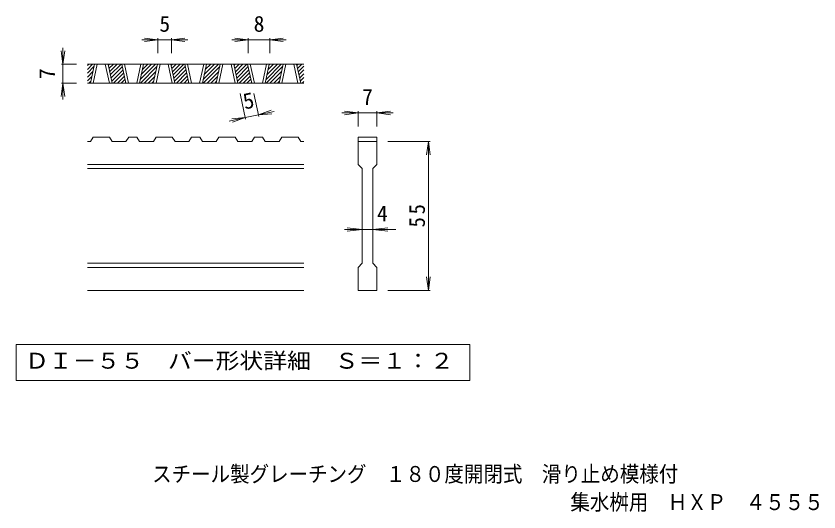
# Model space of a CAD drawing. Units: millimetres on the paper, enlarged 5 times, with parts at other scales. Extents: x -692 to 865, y -688 to 638.
# Drawn here: x -552 to 190, y -688 to -230 of the extents above; entities that cross this region are included whole.
import ezdxf
from ezdxf.enums import TextEntityAlignment as Align

# ---------------------------------------------------------------- set-up
doc = ezdxf.new("R2010")
doc.units = ezdxf.units.MM
doc.header["$LTSCALE"] = 5
doc.layers.add('D-0', color=3, linetype='Continuous', lineweight=9)
doc.layers.add('D-4', color=7, linetype='Continuous', lineweight=9)
doc.layers.add('F-5_F-5ﾚｲﾔ', color=2, linetype='Continuous')
doc.styles.add('ＭＳ ゴシック', font='')
doc.styles.get('ＭＳ ゴシック').set_extended_font_data('MS Gothic')

msp = doc.modelspace()

# ---------------------------------------------------------------- linework, layer by layer
at = {"layer": 'D-0'}
for p, q in [((-286.056, -274.43), (-486.056, -274.43)), ((-486.056, -275.751), (-484.735, -274.43)), ((-486.056, -279.286), (-481.2, -274.43)), ((-486.056, -282.822), (-479.927, -276.693)), ((-486.056, -286.357), (-480.89, -281.192)), ((-483.188, -291.93), (-479.443, -274.43)), ((-480.688, -291.93), (-476.943, -274.43)), ((-469.443, -274.43), (-465.698, -291.93)), ((-466.943, -274.43), (-463.198, -291.93)), ((-466.699, -275.569), (-465.56, -274.43)), ((-466.076, -278.482), (-462.025, -274.43)), ((-465.453, -281.394), (-458.489, -274.43)), ((-464.83, -284.306), (-454.954, -274.43)), ((-464.206, -287.219), (-453.677, -276.689)), ((-463.583, -290.131), (-453.054, -279.601)), ((-450.415, -291.93), (-454.16, -274.43)), ((-447.915, -291.93), (-451.66, -274.43)), ((-436.67, -274.43), (-440.415, -291.93)), ((-434.16, -274.43), (-437.905, -291.93)), ((-437.162, -288.459), (-423.134, -274.43)), ((-437.098, -291.93), (-421.861, -276.693)), ((-436.2, -283.961), (-426.669, -274.43)), ((-435.237, -279.462), (-430.205, -274.43)), ((-434.274, -274.964), (-433.74, -274.43)), ((-433.563, -291.93), (-422.824, -281.192)), ((-425.122, -291.93), (-421.377, -274.43)), ((-422.622, -291.93), (-418.877, -274.43)), ((-411.377, -274.43), (-407.632, -291.93)), ((-408.877, -274.43), (-405.132, -291.93)), ((-408.633, -275.569), (-407.494, -274.43)), ((-408.01, -278.482), (-403.959, -274.43)), ((-407.387, -281.394), (-400.423, -274.43)), ((-406.764, -284.306), (-396.887, -274.43)), ((-406.14, -287.219), (-395.611, -276.689)), ((-405.517, -290.131), (-394.987, -279.601)), ((-392.349, -291.93), (-396.094, -274.43)), ((-389.849, -291.93), (-393.594, -274.43)), ((-378.604, -274.43), (-382.349, -291.93)), ((-376.094, -274.43), (-379.839, -291.93)), ((-379.096, -288.459), (-365.068, -274.43)), ((-379.032, -291.93), (-363.795, -276.693)), ((-378.134, -283.961), (-368.603, -274.43)), ((-377.171, -279.462), (-372.139, -274.43)), ((-376.208, -274.964), (-375.674, -274.43)), ((-375.497, -291.93), (-364.758, -281.192)), ((-367.056, -291.93), (-363.311, -274.43)), ((-364.556, -291.93), (-360.811, -274.43)), ((-353.311, -274.43), (-349.566, -291.93)), ((-350.811, -274.43), (-347.066, -291.93)), ((-350.567, -275.569), (-349.428, -274.43)), ((-349.944, -278.482), (-345.893, -274.43)), ((-349.321, -281.394), (-342.357, -274.43)), ((-348.698, -284.306), (-338.821, -274.43)), ((-348.074, -287.219), (-337.545, -276.689)), ((-347.451, -290.131), (-336.921, -279.601)), ((-334.283, -291.93), (-338.028, -274.43)), ((-331.783, -291.93), (-335.528, -274.43)), ((-320.538, -274.43), (-324.283, -291.93)), ((-318.028, -274.43), (-321.773, -291.93)), ((-321.03, -288.459), (-307.002, -274.43)), ((-320.966, -291.93), (-305.729, -276.693)), ((-320.068, -283.961), (-310.537, -274.43)), ((-319.105, -279.462), (-314.073, -274.43)), ((-318.142, -274.964), (-317.608, -274.43)), ((-317.431, -291.93), (-306.692, -281.192)), ((-308.99, -291.93), (-305.245, -274.43)), ((-306.49, -291.93), (-302.745, -274.43)), ((-295.245, -274.43), (-291.5, -291.93)), ((-292.745, -274.43), (-289, -291.93)), ((-292.501, -275.569), (-291.362, -274.43)), ((-291.878, -278.482), (-287.826, -274.43)), ((-291.255, -281.394), (-286.056, -276.195)), ((-290.632, -284.306), (-286.056, -279.73)), ((-486.056, -289.893), (-481.853, -285.69)), ((-461.847, -291.93), (-452.43, -282.514)), ((-458.312, -291.93), (-451.807, -285.426)), ((-454.776, -291.93), (-451.184, -288.338)), ((-430.027, -291.93), (-423.787, -285.69)), ((-403.781, -291.93), (-394.364, -282.514)), ((-400.246, -291.93), (-393.741, -285.426)), ((-396.71, -291.93), (-393.118, -288.338)), ((-371.961, -291.93), (-365.721, -285.69)), ((-345.715, -291.93), (-336.298, -282.514)), ((-342.179, -291.93), (-335.675, -285.426)), ((-338.644, -291.93), (-335.052, -288.338)), ((-313.895, -291.93), (-307.655, -285.69)), ((-290.008, -287.219), (-286.056, -283.266)), ((-289.385, -290.131), (-286.056, -286.801)), ((-286.056, -291.93), (-486.056, -291.93)), ((-484.558, -291.93), (-482.815, -290.188)), ((-451.24, -291.93), (-450.561, -291.25)), ((-426.492, -291.93), (-424.749, -290.188)), ((-393.174, -291.93), (-392.495, -291.25)), ((-368.426, -291.93), (-366.683, -290.188)), ((-335.108, -291.93), (-334.429, -291.25)), ((-310.36, -291.93), (-308.617, -290.188)), ((-287.649, -291.93), (-286.056, -290.337)), ((-483.145, -345.68), (-486.056, -345.68)), ((-483.145, -345.68), (-480.645, -341.93)), ((-465.655, -341.93), (-480.645, -341.93)), ((-465.655, -341.93), (-463.155, -345.68)), ((-450.372, -345.68), (-463.155, -345.68)), ((-450.372, -345.68), (-447.872, -341.93)), ((-440.372, -341.93), (-447.872, -341.93)), ((-440.372, -341.93), (-437.862, -345.68)), ((-425.079, -345.68), (-437.862, -345.68)), ((-425.079, -345.68), (-422.579, -341.93)), ((-407.589, -341.93), (-422.579, -341.93)), ((-407.589, -341.93), (-405.089, -345.68)), ((-392.306, -345.68), (-405.089, -345.68)), ((-392.306, -345.68), (-389.806, -341.93)), ((-382.306, -341.93), (-389.806, -341.93)), ((-382.306, -341.93), (-379.796, -345.68)), ((-367.013, -345.68), (-379.796, -345.68)), ((-367.013, -345.68), (-364.513, -341.93)), ((-349.523, -341.93), (-364.513, -341.93)), ((-349.523, -341.93), (-347.023, -345.68)), ((-334.24, -345.68), (-347.023, -345.68)), ((-334.24, -345.68), (-331.74, -341.93)), ((-324.24, -341.93), (-331.74, -341.93)), ((-324.24, -341.93), (-321.73, -345.68)), ((-308.947, -345.68), (-321.73, -345.68)), ((-308.947, -345.68), (-306.447, -341.93)), ((-291.457, -341.93), (-306.447, -341.93)), ((-291.457, -341.93), (-288.957, -345.68)), ((-286.056, -345.68), (-288.957, -345.68)), ((-236.056, -341.93), (-236.056, -345.68)), ((-236.056, -345.68), (-218.556, -345.68)), ((-236.056, -366.93), (-236.056, -345.68)), ((-218.556, -345.68), (-218.556, -366.93)), ((-286.056, -366.93), (-486.056, -366.93)), ((-286.056, -370.68), (-486.056, -370.68)), ((-236.056, -366.93), (-232.306, -370.68)), ((-232.306, -458.18), (-232.306, -370.68)), ((-222.306, -370.68), (-218.556, -366.93)), ((-222.306, -370.68), (-222.306, -458.18)), ((-286.056, -458.18), (-486.056, -458.18)), ((-236.056, -461.93), (-232.306, -458.18)), ((-222.306, -458.18), (-218.556, -461.93)), ((-286.056, -461.93), (-486.056, -461.93)), ((-236.056, -483.18), (-236.056, -461.93)), ((-218.556, -461.93), (-218.556, -483.18)), ((-286.056, -483.18), (-486.056, -483.18)), ((-218.556, -483.18), (-236.056, -483.18))]:
    msp.add_line(p, q, dxfattribs=at)
msp.add_lwpolyline([(-236.056, -341.93), (-218.556, -341.93), (-218.556, -345.68)], dxfattribs=at)
at = {"layer": 'D-0', "color": 7}
msp.add_lwpolyline([(-551.883, -533.18), (-551.883, -566.406), (-132.729, -566.406), (-132.729, -533.18)], close=True, dxfattribs=at)
at = {"layer": 'D-4'}
for p, q in [((-420.806, -251.93), (-435.806, -251.93)), ((-420.806, -251.93), (-433.199, -250.299)), ((-420.806, -251.93), (-433.199, -253.562)), ((-420.806, -250.43), (-420.806, -264.43)), ((-408.306, -251.93), (-420.806, -251.93)), ((-408.306, -251.93), (-395.913, -250.299)), ((-408.306, -250.43), (-408.306, -264.43)), ((-408.306, -251.93), (-395.913, -253.562)), ((-408.306, -251.93), (-393.306, -251.93)), ((-337.457, -251.93), (-352.457, -251.93)), ((-337.457, -251.93), (-349.85, -250.299)), ((-337.457, -251.93), (-349.85, -253.562)), ((-337.457, -250.43), (-337.457, -264.43)), ((-317.457, -251.93), (-337.457, -251.93)), ((-317.457, -251.93), (-305.064, -250.299)), ((-317.457, -250.43), (-317.457, -264.43)), ((-317.457, -251.93), (-305.064, -253.562)), ((-317.457, -251.93), (-302.457, -251.93)), ((-508.556, -274.43), (-508.556, -259.43)), ((-508.556, -274.43), (-510.187, -262.037)), ((-508.556, -274.43), (-506.924, -262.037)), ((-510.056, -274.43), (-496.056, -274.43)), ((-508.556, -274.43), (-508.556, -291.93)), ((-508.556, -291.93), (-510.187, -304.323)), ((-510.056, -291.93), (-496.056, -291.93)), ((-508.556, -291.93), (-506.924, -304.323)), ((-508.556, -291.93), (-508.556, -306.93)), ((-339.936, -325.248), (-344.995, -301.608)), ((-327.713, -322.632), (-332.212, -301.608)), ((-328.027, -321.165), (-316.25, -316.976)), ((-328.027, -321.165), (-313.359, -318.026)), ((-236.056, -319.43), (-248.449, -317.799)), ((-236.056, -317.93), (-236.056, -331.93)), ((-218.556, -319.43), (-206.163, -317.799)), ((-218.556, -317.93), (-218.556, -331.93)), ((-340.25, -323.781), (-354.918, -326.92)), ((-340.25, -323.781), (-352.71, -324.779)), ((-340.25, -323.781), (-352.027, -327.97)), ((-328.027, -321.165), (-340.25, -323.781)), ((-328.027, -321.165), (-315.567, -320.167)), ((-236.056, -319.43), (-251.056, -319.43)), ((-236.056, -319.43), (-248.449, -321.062)), ((-218.556, -319.43), (-236.056, -319.43)), ((-218.556, -319.43), (-206.163, -321.062)), ((-218.556, -319.43), (-203.556, -319.43)), ((-169.556, -345.68), (-208.556, -345.68)), ((-171.056, -345.68), (-172.687, -358.073)), ((-171.056, -345.68), (-169.424, -358.073)), ((-171.056, -483.18), (-171.056, -345.68)), ((-232.306, -426.93), (-248.556, -426.93)), ((-232.306, -426.93), (-245.949, -425.299)), ((-232.306, -426.93), (-245.949, -428.562)), ((-222.306, -426.93), (-232.306, -426.93)), ((-222.306, -426.93), (-208.663, -425.299)), ((-222.306, -426.93), (-208.663, -428.562)), ((-222.306, -426.93), (-201.056, -426.93)), ((-171.056, -483.18), (-172.687, -470.787)), ((-171.056, -483.18), (-169.424, -470.787)), ((-169.556, -483.18), (-208.556, -483.18))]:
    msp.add_line(p, q, dxfattribs=at)

# ---------------------------------------------------------------- texts
at = {"layer": 'D-0', "color": 2, "style": 'ＭＳ ゴシック', "width": 1.1}
msp.add_text('ＤＩ－５５\u3000バー形状詳細\u3000Ｓ＝１：２', height=14.66, dxfattribs=at).set_placement((-543.556, -559.793), align=Align.BOTTOM_LEFT)
at = {"layer": 'D-4', "color": 2, "style": 'ＭＳ ゴシック'}
for s, p in [('5', (-419.556, -248.93)), ('8', (-332.457, -248.93)), ('7', (-232.306, -316.43)), ('4', (-218.556, -423.93))]:
    msp.add_text(s, height=14.66, dxfattribs=at).set_placement(p, align=Align.BOTTOM_LEFT)
for s, rotation, p in [('7', 90, (-511.556, -288.18)), ('5', 12.079, (-339.656, -320.586))]:
    msp.add_text(s, height=14.66, rotation=rotation, dxfattribs=at).set_placement(p, align=Align.BOTTOM_LEFT)
at = {"layer": 'D-4', "color": 2, "insert": (-174.056, -425.055), "char_height": 14.66, "attachment_point": 7, "rotation": 90, "style": 'ＭＳ ゴシック'}
msp.add_mtext('\\T1.27;\\W0.95;55', dxfattribs=at)
at = {"layer": 'F-5_F-5ﾚｲﾔ', "style": 'ＭＳ ゴシック', "width": 0.9}
for s, p in [('スチール製グレーチング\u3000１８０度開閉式\u3000滑り止め模様付', (-426.188, -664.293)), ('集水桝用\u3000ＨＸＰ\u3000４５５５', (-39.905, -690.26))]:
    msp.add_text(s, height=14.66, dxfattribs=at).set_placement(p, align=Align.BOTTOM_LEFT)

doc.saveas('drawing.dxf')
